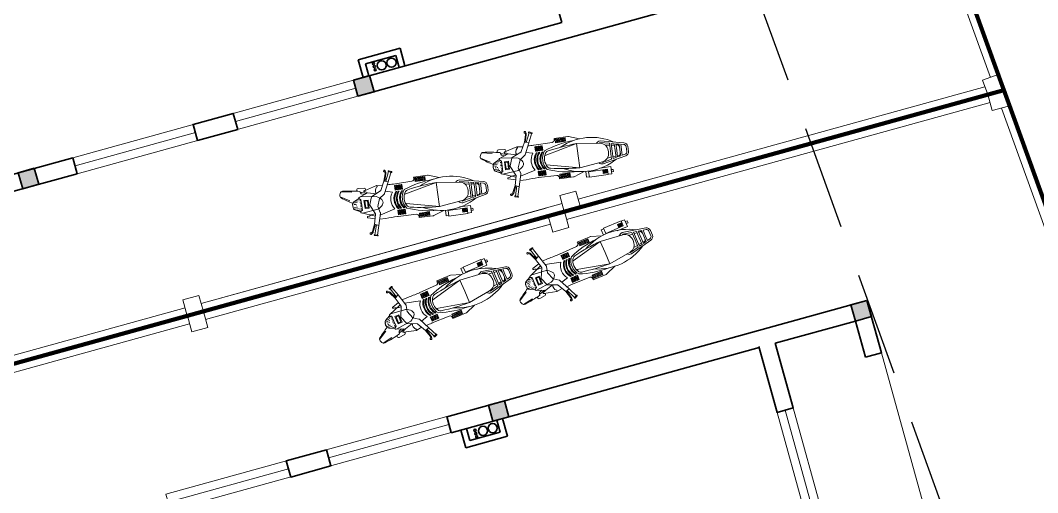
# Model space of a CAD drawing. Header units: metres. Extents: x 568336 to 569219, y 2065964 to 2066430.
# Drawn here: x 568534.28 to 568546.5, y 2066391.43 to 2066397.11 of the extents above; entities that cross this region are included whole.
import ezdxf

# ---------------------------------------------------------------- set-up
doc = ezdxf.new("R2010")
doc.units = ezdxf.units.M
doc.linetypes.add('HIDDEN', pattern=[0.375, 0.25, -0.125])
doc.layers.get('0').update_dxf_attribs({"linetype": 'CONTINUOUS'})
for name, color, linetype, lineweight in [('-CONCRETE', 1, 'CONTINUOUS', 35), ('-DIM', 9, 'CONTINUOUS', 13), ('-DOOR', 137, 'CONTINUOUS', 9), ('-FURNITURE', 46, 'CONTINUOUS', 9), ('-LINE1', 7, 'CONTINUOUS', 18), ('-WALL', 4, 'CONTINUOUS', 35)]:
    doc.layers.add(name, color=color, linetype=linetype, lineweight=lineweight)
doc.layers.add('-RANH GIOI LO DAT', color=12, linetype='CONTINUOUS')
doc.layers.add('RANHGIOI', color=2, linetype='HIDDEN')

# ---------------------------------------------------------------- blocks, each defined once
blk = doc.blocks.new('A$C49AC32B8')
h = blk.add_hatch()
h.set_pattern_fill('ANSI31', color=256, scale=100, angle=404.9999999999999, style=0)
h.set_pattern_definition([(90, (1628.178583184657, -139081.3939594029), (-12.5, 1.419760918143566e-15), [])])
h.paths.add_polyline_path([(-545.4389741411724, -149.292006695312), (-545.4389741411724, -106.7108410141846), (-667.4265335844539, -106.7108410141846), (-667.4265335844539, -149.292006695312)])
h.paths.add_polyline_path([(-545.4389741411724, 276.2662267598025), (-545.4389741411724, 318.84739244093), (-667.4265335844539, 318.84739244093), (-667.4265335844539, 276.2662267598025)])
h = blk.add_hatch()
h.set_pattern_fill('ANSI31', color=256, scale=150, angle=315, style=0)
h.set_pattern_definition([(2.19715477805175e-15, (1485.970044401409, -142180.9177466815), (1.685552167365288e-15, 18.75), [])])
edge = h.paths.add_edge_path()
edge.add_arc((142.4224115581892, 0.6785372878184717), 10, 291.0633923268034, 432.0495413373955)
edge.add_arc((142.4224115582474, 168.8768484580614), 10, 287.9504586626045, 428.9366076731966)
edge.add_arc((203.6383034269384, 62.78106710705833), 30.00000000000001, 298.7341714601648, 336.6847551905135)
edge.add_arc((203.6383034269384, 106.7743186388507), 30.00000000000001, 383.3152448094864, 421.2658285398352)
edge.add_line((152.140649993642, 3.03562059394244), (218.0606998045405, 36.47527909896962))
edge.add_line((152.1406499937002, 166.5197651519375), (218.0606998045405, 133.0801066469685))
edge.add_line((145.5043569476984, 10.19177083989416), (128.8174500554742, 17.6987576528154))
edge.add_line((128.8174500554742, 17.6987576528154), (128.8174500554742, 82.08632680154915))
edge.add_line((128.8174500554742, 146.4738959502829), (128.8174500554742, 82.08632680154915))
edge.add_line((145.5043569477566, 159.3636149059857), (128.8174500554742, 146.4738959502829))
edge.add_arc((152.5525625419978, 84.79817839308453), 85.62828520288406, 336.6847551905135, 359.9862926856208)
edge.add_arc((152.5525625419978, 84.75720735282448), 85.62828520288406, 360.0137073143792, 383.3152448094864)
for points in [[(-244.159068062756, 438.0154885223419, 0.9999999999999999), (-248.2430734565423, 447.1435167838754), (-248.2430734565423, 447.1435167838172), (-280.1911723719968, 432.8494979058269), (-280.191172372055, 432.8494979057687, 0.9999999999999999), (-276.1071669782104, 423.7214696442352)], [(-9.5493933444086, -301.3492301631959), (-41.6831618892902, -188.5098808552029), (6.508197082061088, -167.3083462980467), (6.50819708200288, -167.3083462980467), (-21.32710195719847, -52.13001471579264), (-21.32710195714026, -52.13001471590906, -0.2138118228335009), (-21.1106249995355, -43.95429530206093), (-21.1106249994773, -43.95429530194451), (32.24943819522741, 67.1463459651095), (32.24943819522741, 67.14634596525502, 0.2018820073483003), (32.63213920601993, 74.89595198751704), (32.63213920601993, 74.89595198757524), (0.3335099903924856, 163.635706436773), (0.3335099904506933, 163.6357064366857, 0.2018820073578288), (-4.941006723529426, 169.3262535986833), (-4.941006723471219, 169.3262535986541), (-117.2313022529415, 220.1350949946027), (-117.2313022528833, 220.1350949945445, -0.2138118228338068), (-122.6523843629111, 226.2589107138156), (-122.6523843629693, 226.2589107138447), (-175.3645126568445, 332.3828169244916), (-175.3645126568445, 332.3828169244916), (-225.9093191228749, 317.6473262168984), (-277.909165306628, 433.8704992542444)], [(-184.9648569262645, 329.5839975469389), (-210.7405260885425, 417.99816950694), (-210.7405260886007, 417.998169507202, -0.1192456420777983), (-211.3935427420947, 432.0919050858174), (-211.3935427420365, 432.0919050861376), (-207.3890161612944, 452.7946925294927)], [(-199.4700898697774, 441.0775953799712, 2.50980799952919), (-207.4947705015366, 452.2479588310925)], [(-199.4700898698356, 441.0775953800003), (-201.1160760876664, 432.5680994097311), (-201.1160760876664, 432.5680994094109, 0.1192456420777983), (-200.4630594342307, 418.4743638307955), (-200.4630594341725, 418.4743638305335), (-175.3645126568445, 332.3828169245207)], [(-593.7887365464412, 213.8443021384992, 0.2596598202058564), (-1245.081638271717, 188.6918557643476, 0.2596598202058564)], [(-839.1161323166743, 283.8315398601808), (-712.0490552992269, 328.9422595075557), (-712.0490552989941, 328.942259507643, -0.0854912519851607), (-702.0123332152434, 330.6709983080909), (-535.1100028215733, 330.6709983080909), (-535.1100028215733, 315.4303194140484), (-535.1100028215733, 315.4303194140484, 0.3895943333915547), (-507.6503770142735, 285.5380712724109), (-507.6503770143318, 285.5380712724109), (-284.794791265711, 280.8480463859269), (-284.7947912656527, 280.8480463859269, 0.03866847091787411), (-280.1616323773342, 280.8133793471025), (-280.1616323779745, 280.813379346986, 0.005074925713458879), (-209.8619974894391, 282.9773453654016)], [(-765.275329157681, -103.7192062937429, 0.08051368885980273), (-402.7283814896073, -28.09464289808602), (-402.7283814852417, -28.09464289593234, 0.2011014502545712), (-366.2084507265536, 84.77769287321644), (-366.2084507265536, 84.77769287269257, 0.2011014502545712), (-402.7283814852417, 197.6500286418413), (-402.7283814896073, 197.650028643995, 0.08051368885980273), (-765.275329157681, 273.2745920396519)], [(-225.9093191228749, 317.6473262168984), (-162.9714295322483, 181.6710258228813), (-162.9714295321901, 181.6710258228231, 0.2138118228338068), (-157.5503474221041, 175.5472101035521), (-157.5503474222205, 175.5472101035812), (-95.35288718822994, 131.7055302272311), (-61.19221527737682, 37.84985551873615), (-80.65734545330633, -35.71457651995661), (-80.65734545336454, -35.71457652010213, 0.2138118228335009), (-80.8738224109693, -43.89029593395026), (-80.8738224110275, -43.89029593380474), (-41.6831618892902, -188.5098808552029)], [(-149.0084485098778, 279.3208638191682), (-78.08440959695145, 290.7099822685814), (73.50306051949156, 248.6645865442515, -1.090750680407592), (73.50306051949156, 233.6645865442515, 0.1743998105966915), (37.90123791768565, 219.8475148995749), (146.0164180370339, 178.2086820094373), (146.0164180370339, 178.2086820094373, -0.7066395085949505), (145.5043569477566, 159.3636149060148)], [(-64.00588333574706, 196.0517861466033, 0.3300081448799674), (-78.08440959636937, 272.1447489533275), (-78.08440959695145, 272.1447489538805, -0.7520152032123842), (-78.08440959695145, 290.7099822686105)], [(231.595225021505, 117.688358789379, 0.02427356090685839), (362.0954215740494, 200.5508618512067), (362.0954215572856, 200.5508618393324, 0.338505915077381), (372.9953940612904, 235.327339032443), (372.9953940612904, 235.3273390324139), (372.9953940612904, 235.327339032443), (364.1901978115493, 259.519416902458), (364.1901978116657, 259.5194169021961, 0.3385059150852406), (333.4864457959484, 279.1533767361361), (333.4864457957156, 279.153376736107, 0.03261255327653435), (128.1956704928598, 248.322794345946), (128.1956704932672, 248.3227943460333), (126.992315634765, 238.3752921921368), (52.51120247578365, 214.2207206594576)], [(159.8681022348756, 254.8789591541681, 0.6717681288467189), (145.1963268186955, 286.0945252760248), (145.1963268186955, 286.0945252760539), (69.65256078893435, 278.6991427001885), (69.65256078910897, 278.6991427002176, 0.7345421810748096), (70.7772663308715, 249.8378046483958)], [(-1029.577840318467, 202.1950865371145, 0.2183083330708893), (-1078.936857682973, 224.1723392448439), (-1078.936857682973, 224.1723392448439), (-1359.84450721895, 164.1840616499067), (-1359.844507219183, 164.1840616498775, 0.3538507973820654), (-1399.402375822741, 115.2865986083161), (-1399.402375822741, 84.7776928729545), (-1399.402375822741, 54.26878713759288, 0.3538507973820654), (-1359.844507219183, 5.371324096031458), (-1359.844507218892, 5.37132409597325), (-1078.936857682973, -54.61695349893489), (-1078.936857682973, -54.61695349893489, 0.2183083330708886), (-1029.577840318467, -32.63970079120554)], [(-1280.337645180087, 160.711920374375, 0.1128449918186311), (-1300.029146350076, 120.7273152418893)], [(-1074.585206339281, 204.6506825882061), (-1072.863570921909, 196.9273672645613), (-1072.863570921618, 196.9273672645613, 0.3791726374951046), (-1160.783054605388, 97.65974351174009)], [(-402.7283814856492, 141.0837093855771, 0.3656845949585406), (-444.3441294179938, 190.3757403567834, 0.03571140310171705), (-794.4215751944284, 230.8127666064356), (-1072.863570921909, 196.9273672645322)], [(-414.5235872621124, -3.783458088862972, 0.3158788919891962), (-414.5235872621124, 173.3388438348302)], [(-74.82972412576783, -66.19395128435644), (-259.4347668316041, -17.68836589147759), (-259.4347668309638, -17.68836589069178, 0.3366814697980669), (-259.4347668309638, 187.2437516366008), (-259.4347668316041, 187.2437516373575), (-175.7307194271416, 209.2372668718563)], [(136.7749210996262, 181.7678967857901), (-58.42561328233569, 160.4536910950665), (-58.42561328152078, 160.4536910954157, 0.1148743773105328), (-118.0558324951271, 115.6357831898604), (-118.0558324946032, 115.6357831904716, 0.3636282567077921), (-118.0558324946032, 51.40330409635135), (-118.0558324950689, 51.40330409687522, 0.1174189023891587), (-56.91118434796226, 5.925817995313992)], [(152.140649993642, 3.03562059394244), (218.0606998045405, 36.47527909896962), (218.0606998043659, 36.47527909888231, 0.1671209598217696), (231.1885365830094, 50.90737126102249), (231.1885366118804, 50.90737124923544, 0.1020239280746679), (238.1808452944097, 84.77769287347837), (238.1808452944097, 84.77769287240153, 0.1020239280746679), (231.1885366118804, 118.6480144966736), (231.1885365830094, 118.6480144848574, 0.1671209598217697), (218.0606998043659, 133.0801066470267), (218.0606998045405, 133.0801066469685), (152.1406499937002, 166.5197651519375)], [(-1300.029146350076, 48.8280705039906, 0.1128449918186311), (-1280.337645180087, 8.843465371533966)], [(-1072.863570921618, -27.37198151865232, -0.3791726374951045), (-1160.783054605388, 71.89564223416892, 0.3791726374951045), (-1072.863570921618, -27.37198151865232), (-1072.863570921909, -27.37198151865232), (-1074.585206339281, -35.0952968422971)], [(-1072.863570921909, -27.37198151862322), (-794.4215751944284, -61.25738086052661), (-794.4215751947195, -61.25738086055571, 0.03571140310171787), (-444.3441294179938, -20.82035461087435), (-444.3441294187505, -20.82035461101987, 0.3656845949585406), (-402.7283814856492, 28.47167636033191)], [(-16.69012869455037, -71.31712110301669), (146.0164180369757, -8.653296263557422), (146.0164180369757, -8.653296263557422, 0.7066395085950298), (145.5043569477566, 10.19177083986506)], [(-1245.081638271658, -19.13647001846766, 0.2596598202058599), (-593.7887365464412, -44.28891639259018)], [(-61.17117457676795, -116.5961068007928), (-135.9304356086359, -117.2406186906919), (-135.9304356063658, -117.2406186908374, 0.01041692167366446), (-280.1616323779745, -111.2579936011061), (-280.1616323773342, -111.2579936011934, 0.03866847091787422), (-284.7947912656527, -111.2926606400179), (-284.794791265711, -111.2926606400179), (-507.6503770143318, -115.9826855265019), (-507.6503770142735, -115.9826855265019, 0.3895943333915547), (-535.1100028215733, -145.8749336681394), (-535.1100028215733, -145.8749336681394), (-535.1100028215733, -161.1156125621819), (-702.0123332152434, -161.1156125621819, -0.0854912519851608), (-712.0490552989941, -159.386873761734), (-712.0490552992269, -159.3868737616467), (-839.1161323166743, -114.2761541142718)], [(37.90123791774386, -50.29212915366588, 0.1743998105964548), (73.50306051949156, -64.1092007983425), (73.50306051949156, -64.1092007983425, -1.090750680407592), (73.50306051949156, -79.1092007983425), (73.50306051949156, -79.1092007983425), (-9.259304346662248, -102.0647681629234)], [(-2.645139715255937, -171.3353086117022), (34.44108641191269, -255.6327745035414), (34.44108641173807, -255.632774503134, 0.1192456420859139), (43.00012523776968, -266.8489533404827), (43.00012523776968, -266.8489533405409), (59.37526582679129, -280.1341485498015)], [(6.508197082061088, -167.3083462980467), (42.62017444285448, -249.3913322945773), (42.62017444267985, -249.3913322941698, 0.1192456420859139), (51.17921326865326, -260.6075111315185), (51.17921326871146, -260.6075111315768), (57.90991043866961, -266.0681436868217)], [(-11.95379919224069, -302.0339436207323, 0.9999999999999999), (-9.21494536238606, -311.6515670121189), (-9.21494536238606, -311.6515670121189), (24.44673650743789, -302.0655786075986), (24.4467365074961, -302.0655786075986, 0.9999999999999999), (21.70788267764146, -292.447955216212)], [(58.94281965497066, -279.7833038178687, 2.509807999542432), (57.90991043866961, -266.0681436867926)]]:
    blk.add_lwpolyline(points, format="xyb")
for points in [[(-276.1071669782687, 423.7214696442643), (-244.159068062756, 438.0154885222837)], [(-196.8357528106717, 326.1232369223544), (-246.441075128183, 436.9944871738953)], [(227.0600909732457, 252.5364712025439), (352.1614275738539, 274.5330976555524)], [(-1261.95474663921, 150.8000162802455), (-1289.092979644978, 148.0599104591929)], [(-1205.695137299335, 156.4804628667298), (-1241.95474663921, 152.8193856477556)], [(-1074.760005124524, 204.6133540281844), (-1185.695137299335, 180.922979220235), (-1185.695137299335, 84.7776928729545), (-1185.695137299335, -11.36759347432599), (-1074.760005124524, -35.0579682822754)], [(-1136.037692900194, 163.51366833875), (-1185.695137299335, 158.499832234269)], [(-402.7283814856492, 28.47167636033191), (-794.4215751944284, -61.25738086052661), (-794.4215751944284, -61.25738086052661), (-794.4215751944284, 84.7776928729545), (-794.4215751944284, 230.8127666064356), (-794.4215751944284, 230.8127666064356), (-402.7283814856492, 141.0837093855771)], [(37.90123791768565, 219.8475148995458), (-61.08615448823548, 194.7306742966284)], [(81.54344864320592, 203.0394152659392), (117.9918543671083, 217.4488701617338), (126.992315634765, 238.3752921921368)], [(145.5043569477566, 159.3636149059857), (128.8174500554742, 146.4738959502829), (128.8174500554742, 82.08632680154915), (128.8174500554742, 17.6987576528154), (145.5043569476984, 10.19177083989416)], [(263.4590867581137, 152.5310521924221), (373.4314294268552, 216.0942478524921)], [(-1261.95474663921, 18.75536946566353), (-1289.092979644978, 21.4954752867161)], [(-1205.695137299335, 13.07492287917921), (-1241.95474663921, 16.73600009815345)], [(-1136.037692900194, 6.041717407159013), (-1185.695137299335, 11.05555351164003)], [(-58.42561328233569, 6.379570338012854), (131.2681746335875, -14.33334638989254)], [(-1121.193398937321, -185.0864796404094), (-1164.502061909909, -185.0864796404094), (-1164.502061909909, -99.16178400161516), (-1030.890493620216, -99.16178400161516)], [(-858.5580480475619, -115.6734909612751), (-858.5580480475619, -185.0864796404094), (-892.0294821686985, -185.0864796404094)], [(37.90123791768565, -50.29212915363678), (-21.1106249994773, -43.95429530194451)], [(-13.96330759194097, -176.3146769566119), (19.30347682975116, -293.1326686736611)], [(-11.95379919224069, -302.0339436207614), (21.70788267758326, -292.4479552161829)]]:
    blk.add_lwpolyline(points)
for points in [[(-667.4265335844539, 318.84739244093), (-667.4265335844539, 276.2662267598025), (-545.4389741411724, 276.2662267598025), (-545.4389741411724, 318.84739244093)], [(-381.7948602306715, 206.9338385699193), (-381.7948602306715, 261.7011481823101), (-372.9670849182003, 261.7011481823101), (-372.9670849182003, 206.9338385699193)], [(-361.7948602306715, 206.9338385699193), (-361.7948602306715, 261.7011481823101), (-352.9670849182003, 261.7011481823101), (-352.9670849182003, 206.9338385699193)], [(-341.7948602306715, 206.9338385699193), (-341.7948602306715, 261.7011481823101), (-332.9670849182003, 261.7011481823101), (-332.9670849182003, 206.9338385699193)], [(-321.7948602306715, 206.9338385699193), (-321.7948602306715, 261.7011481823101), (-312.9670849182003, 261.7011481823101), (-312.9670849182003, 206.9338385699193)], [(-301.7948602306715, 206.9338385699193), (-301.7948602306715, 261.7011481823101), (-292.9670849182003, 261.7011481823101), (-292.9670849182003, 206.9338385699193)], [(-1261.95474663921, 164.6376177432066), (-1300.029146350251, 156.5067688222443), (-1300.029146350251, 84.7776928729545), (-1300.029146350251, 13.04861692366467), (-1300.029146350251, 13.04861692366467), (-1261.95474663921, 4.91776800270236), (-1261.95474663921, 84.7776928729545)], [(-1241.95474663921, 168.9086497135977), (-1241.95474663921, 84.7776928729545), (-1241.95474663921, 0.6467360323113098), (-1241.95474663921, 0.646736032282206), (-1205.695137299335, -7.096561503934936), (-1205.695137299335, -7.096561503934936), (-1205.695137299335, 84.7776928729545), (-1205.695137299335, 176.6519472498439), (-1205.695137299335, 176.6519472498439)], [(94.89089080263511, 131.9951299828645), (94.89089080263511, 34.83813145021486), (44.47260841165553, 34.83813145021486), (44.47260841165553, 131.9951299828645)], [(-1160.783054605388, 84.7776928729254), (-1160.783054605388, 97.65974351174009)], [(-1160.783054605388, 84.77769287298361), (-1160.783054605388, 71.89564223416892)], [(84.89089080263511, 121.9951299828645), (84.89089080263511, 44.83813145027307), (54.47260841165553, 44.83813145021486), (54.47260841165553, 121.9951299828354)], [(-667.4265335844539, -149.292006695021), (-667.4265335844539, -106.7108410138935), (-545.4389741411724, -106.7108410138935), (-545.4389741411724, -149.292006695021)], [(-381.7948602306715, -37.37845282401031), (-381.7948602306715, -92.14576243640113), (-372.9670849182003, -92.14576243640113), (-372.9670849182003, -37.37845282401031)], [(-361.7948602306715, -37.37845282401031), (-361.7948602306715, -92.14576243640113), (-352.9670849182003, -92.14576243640113), (-352.9670849182003, -37.37845282401031)], [(-341.7948602306715, -37.37845282401031), (-341.7948602306715, -92.14576243640113), (-332.9670849182003, -92.14576243640113), (-332.9670849182003, -37.37845282401031)], [(-321.7948602306715, -37.37845282401031), (-321.7948602306715, -92.14576243640113), (-312.9670849182003, -92.14576243640113), (-312.9670849182003, -37.37845282401031)], [(-301.7948602306715, -37.37845282401031), (-301.7948602306715, -92.14576243640113), (-292.9670849182003, -92.14576243640113), (-292.9670849182003, -37.37845282401031)], [(-1164.502061909909, -135.36604006989), (-1164.502061909909, -160.7762134565164), (-1188.362174022855, -160.7762134565164), (-1188.362174022855, -135.36604006989)], [(-892.0294821686985, -190.35885172505), (-892.0294821686985, -123.4704870539026), (-1121.193398937321, -123.4704870539026), (-1121.193398937321, -190.35885172505)], [(-1110.542459351738, -130.475840632851), (-1110.542459351738, -138.1656926211035), (-1063.159178563248, -138.1656926211035), (-1063.159178563248, -130.475840632851)], [(-1110.542459351738, -144.5738275319636), (-1110.542459351738, -152.2636795202161), (-1063.159178563248, -152.2636795202161), (-1063.159178563248, -144.5738275319636)], [(-1110.542459351738, -159.3126166602779), (-1110.542459351738, -167.0024686485303), (-1063.159178563248, -167.0024686485303), (-1063.159178563248, -159.3126166602779)]]:
    blk.add_lwpolyline(points, close=True)
for points in [[(-1379.402375822741, 115.2865986083161), (-1379.402375822741, 84.7776928729545), (-1379.402375822741, 54.26878713759288), (-1379.402375822741, 54.26878713759288, 0.3538507973820654), (-1355.667654660618, 24.93030931266185), (-1355.667654660443, 24.93030931263274), (-1320.029146350251, 17.31964889405572), (-1320.029146350251, 17.31964889408482), (-1320.029146350251, 84.7776928729545), (-1320.029146350251, 152.2357368518242), (-1320.029146350251, 152.2357368518533), (-1355.667654660501, 144.6250764332472), (-1355.667654660618, 144.6250764332472, 0.3538507973820654)], [(-366.497982140776, 187.2437516373866), (-379.290811436862, 187.2437516373866), (-379.2908114365709, 187.2437516370082, -0.3639376103180927), (-379.2908114365709, -17.68836589112834), (-379.290811436862, -17.68836589147759), (-366.497982140776, -17.68836589147759), (-366.4979821401939, -17.68836589069178, 0.3366814697980669)], [(-328.9318847626273, 187.2437516373866), (-341.7247140586551, 187.2437516373866), (-341.724714058364, 187.2437516370082, -0.3639376103180927), (-341.724714058364, -17.68836589112834), (-341.7247140587133, -17.68836589147759), (-328.9318847626273, -17.68836589147759), (-328.9318847620452, -17.68836589069178, 0.3366814697980669)], [(-310.7327410916623, 187.2437516373866), (-297.9399117956345, 187.2437516373866), (-297.9399117949943, 187.2437516366008, -0.3366814697980669), (-297.9399117949943, -17.68836589069178), (-297.9399117956345, -17.68836589147759), (-310.7327410916623, -17.68836589147759), (-310.7327410913713, -17.68836589112834, 0.3639376103180927)]]:
    blk.add_lwpolyline(points, format="xyb", close=True)
blk = doc.blocks.new('A$C5C575821')
at = {"layer": '-CONCRETE'}
h = blk.add_hatch(color=256, dxfattribs=at)
h.dxf.hatch_style = 1
h.paths.add_polyline_path([(-0.00237559899687767, 200.0000000000146), (-0.00237559899687767, 1.455191522836685e-11), (199.9976244010031, 1.455191522836685e-11), (199.9976244010031, 200.0000000000146)])
blk.add_lwpolyline([(-0.00237559899687767, 1.455191522836685e-11), (199.9976244010031, 1.455191522836685e-11), (199.9976244010031, 200.0000000000146), (-0.00237559899687767, 200.0000000000146)], close=True, dxfattribs=at)
blk = doc.blocks.new('M33-T1')
at = {"layer": '-CONCRETE'}
for centre, radius in [((201547.5179377822, -1094863.683275593, 5.665168574990761e-09), 13), ((201596.7105847739, -1094954.180083691, 5.665168574990761e-09), 55), ((201585.7879247318, -1094863.683275593, 5.665168574990761e-09), 13), ((201627.5373427479, -1094863.683275593, 5.665168574990761e-09), 13), ((201596.7105847739, -1095075.022533896, 5.665168574990761e-09), 55)]:
    blk.add_circle(centre, radius, dxfattribs=at)
at = {"layer": '-DOOR'}
for p, q in [((201777.4971362593, -1091079.890011207), (201777.345939113, -1092580.162538649)), ((201677.7820520035, -1093079.891854436), (201677.772811239, -1092579.891854521)), ((201877.3680003153, -1093079.888165783), (201877.3587595508, -1092579.888165868)), ((201777.2955499288, -1093080.155498317), (201777.1444070924, -1094579.889129052)), ((200868.5881183939, -1098420.144719959), (199001.969493971, -1098420.08868633)), ((199001.9664922606, -1098520.082622576), (200868.5851161374, -1098520.156847897)), ((200868.5821146362, -1098620.144719869), (197701.9583804648, -1098620.061789048))]:
    blk.add_line(p, q, dxfattribs=at)
blk.add_lwpolyline([(201677.4875816571, -1094579.889129035), (201677.3297900133, -1091079.865705229), (201877.3297910554, -1091079.865705264), (201877.4875826992, -1094579.88912907)], close=True, dxfattribs=at)
at = {"layer": '-LINE1'}
for points in [[(203776.5717087436, -1091899.891870082), (203776.571708765, -1087599.891870082)], [(203776.5717087212, -1096399.891870082), (203776.5717087426, -1092099.891870082)], [(203776.571708694, -1101880.35633725), (203776.5717087202, -1096599.891870082)], [(195507.584735272, -1099819.958577825), (201224.628161089, -1099819.958577824)], [(199657.454703851, -1102306.571462738), (203676.571708693, -1101995.535171834)]]:
    blk.add_lwpolyline(points, dxfattribs=at)
at = {"layer": '-LINE1', "ltscale": 10}
for points in [[(203676.5717087883, -1092099.891870082), (203876.5717087883, -1092099.891870082), (203876.5717087883, -1091899.891870082), (203676.5717087883, -1091899.891870082)], [(203676.5717087883, -1096599.891870082), (203876.5717087883, -1096599.891870082), (203876.5717087883, -1096399.891870082), (203676.5717087883, -1096399.891870082)], [(203676.571708693, -1102080.35633725), (203876.571708693, -1102080.35633725), (203876.571708693, -1101880.35633725), (203676.571708693, -1101880.35633725)]]:
    blk.add_lwpolyline(points, close=True, dxfattribs=at)
at = {"layer": '-RANH GIOI LO DAT', "linetype": 'HIDDEN', "ltscale": 10, "const_width": 50}
blk.add_lwpolyline([(203876.571708693, -1102080.35633725), (203876.5717087883, -1082899.891869968), (194876.5717094397, -1082899.891870038), (194876.5717094397, -1102776.859229435)], close=True, dxfattribs=at)
at = {"layer": '-WALL', "color": 250}
for p, q in [((201676.9640455792, -1092580.155498317), (201876.9746334953, -1092580.162538649)), ((201676.981725544, -1093080.155498317), (201876.9570335987, -1093080.162537407))]:
    blk.add_line(p, q, dxfattribs=at)
at = {"layer": '-WALL'}
for p, q in [((201876.9546572055, -1094579.888173678), (201676.5717095485, -1094579.891877061)), ((201677.7697906779, -1094579.889129035), (201877.4860721946, -1094579.88912907)), ((201456.5717095603, -1095220.379705625), (201456.5717095603, -1094700.379705625)), ((201456.5717095603, -1094700.379705625), (201676.5717095595, -1094700.379705625)), ((201526.5717095603, -1095150.379705625), (201526.5717095603, -1094770.379705625)), ((201526.5717095603, -1094770.379705625), (201676.5717095603, -1094770.379705625)), ((201526.5717095603, -1095150.379705625), (201676.5717095603, -1095150.379705625)), ((201456.5717095603, -1095220.379705625), (201676.5717095602, -1095220.379705625)), ((200868.5881191087, -1098420.12046509), (200868.5821149867, -1098620.132592418))]:
    blk.add_line(p, q, dxfattribs=at)
at = {"layer": '-WALL', "linetype": 'Continuous', "ltscale": 10}
for p, q in [((201676.5717096029, -1098419.546704937), (201676.5717095485, -1094579.891877061)), ((201876.5717096177, -1099819.958577824), (201876.5717095488, -1094579.88912907)), ((201692.0555554101, -1098420.145184586), (200868.5881191087, -1098420.12046509)), ((201676.5717096054, -1098620.144719869), (200868.5821153508, -1098620.120465)), ((201676.5717096179, -1099619.958577825), (201676.5717096054, -1098620.144719869)), ((201224.628161089, -1099619.958577824), (201676.5717096177, -1099619.958577825)), ((201224.628161089, -1099819.958577824), (201876.5717096177, -1099819.958577824))]:
    blk.add_line(p, q, dxfattribs=at)
at = {"layer": '-WALL'}
blk.add_lwpolyline([(201876.9746334953, -1092580.162538649), (201676.9570328045, -1092580.162538649), (201676.9570328045, -1093080.155498317), (201876.9746334953, -1093080.155498317)], close=True, dxfattribs=at)
blk.add_lwpolyline([(201224.628161089, -1099819.958577824), (201224.628161089, -1099619.958577824)], dxfattribs=at)
at = {"layer": '-FURNITURE', "rotation": 97.65465326188834}
for p in [(203250.4792940106, -1094391.403910217), (203250.4792940106, -1096141.776023277)]:
    blk.add_blockref('A$C49AC32B8', p, dxfattribs=at)
at = {"layer": '-WALL', "xscale": -1}
for p in [(201876.5693338603, -1095300.380298002), (201876.5693340187, -1099819.958577824)]:
    blk.add_blockref('A$C5C575821', p, dxfattribs=at)
blk = doc.blocks.new('M34-T1')
at = {"layer": '-CONCRETE'}
for centre, radius in [((195874.3142776489, -1161418.929723024, 5.665168574990761e-09), 13.00000000000001), ((195916.0636959076, -1161418.929723263, 5.665168574990761e-09), 13.00000000000001), ((195954.3336827755, -1161418.929722786, 5.665168574990761e-09), 13.00000000000001), ((195905.1410360336, -1161509.426531076, 5.665168574990761e-09), 55.00000000000002), ((195905.1410357952, -1161630.268981457, 5.665168574990761e-09), 55.00000000000002)]:
    blk.add_circle(centre, radius, dxfattribs=at)
at = {"layer": '-DOOR'}
for p, q in [((195724.3544843197, -1157635.136458397), (195724.5056815147, -1159135.408986092)), ((195624.4836204052, -1159635.134613037), (195624.4928610325, -1159135.134613037)), ((195824.0695683956, -1159635.138302088), (195824.0788092613, -1159135.138301849)), ((195724.5560705662, -1159635.401946068), (195724.7072136402, -1161135.135576725))]:
    blk.add_line(p, q, dxfattribs=at)
blk.add_lwpolyline([(195824.3640389442, -1161135.135576248), (195824.5218305588, -1157635.112152576), (195624.5218296051, -1157635.112152576), (195624.3640379906, -1161135.135576487)], close=True, dxfattribs=at)
at = {"layer": '-LINE1'}
for points in [[(193725.2822862685, -1154154.479108876), (193725.2822862684, -1158454.479108876)], [(193725.2822862684, -1154154.479108876), (193725.2822862684, -1158454.479108876)], [(193725.2822862684, -1158654.479108876), (193725.2822862684, -1162954.479108876)], [(193725.2822862684, -1158654.479108876), (193725.2822862685, -1163154.479108876)], [(193725.2822862685, -1163354.479108876), (193725.2822862683, -1168426.6066398)], [(193725.2822862685, -1163354.479108876), (193725.2822862683, -1168426.6066398)], [(193816.9702040587, -1168519.809991719), (197831.5542654637, -1168209.124501749)], [(193816.9702040587, -1168519.809991719), (197831.5542654637, -1168209.124501749)]]:
    blk.add_lwpolyline(points, dxfattribs=at)
at = {"layer": '-LINE1', "ltscale": 10}
for points in [[(193625.2822862685, -1158654.479108876), (193825.2822862685, -1158654.479108876), (193825.2822862685, -1158454.479108876), (193625.2822862685, -1158454.479108876)], [(193625.2822862685, -1163354.479108876), (193825.2822862685, -1163354.479108876), (193825.2822862685, -1163154.479108876), (193625.2822862685, -1163154.479108876)], [(193625.2822862683, -1168634.943575757), (193824.6860541154, -1168619.511875643), (193809.254354002, -1168420.108107796), (193625.9154069003, -1168434.296564119)]]:
    blk.add_lwpolyline(points, close=True, dxfattribs=at)
at = {"layer": '-RANH GIOI LO DAT', "linetype": 'HIDDEN', "ltscale": 10, "const_width": 50}
for points in [[(202625.2822869854, -1167938.440683506), (202625.2822870574, -1149454.479108856), (193625.2822862685, -1149454.479108876), (193625.2822862683, -1168634.943575757)], [(202625.2822869854, -1167938.440683506), (202625.2822870573, -1149454.479108856), (193625.2822862685, -1149454.479108876), (193625.2822862683, -1168634.943575757)]]:
    blk.add_lwpolyline(points, close=True, dxfattribs=at)
at = {"layer": '-WALL'}
for p, q in [((195625.0346355438, -1154555.138317585), (195624.8844907284, -1157635.134620428)), ((195825.0346355438, -1154555.138317585), (195824.8844895363, -1157635.138316631)), ((195824.1837704182, -1157635.136458397), (195624.5251989365, -1157635.136458397)), ((195624.8844907284, -1157635.134620428), (195824.8844895363, -1157635.138316631)), ((195824.0818305016, -1161135.135576725), (195624.3655483723, -1161135.135576963)), ((195624.8969631195, -1161135.13462162), (195825.2799117565, -1161135.138324499)), ((196045.2799110413, -1161255.626153469), (195825.2799110413, -1161255.626152992)), ((196045.2799110413, -1161775.626152992), (196045.2799110413, -1161255.626153469)), ((195975.2799110413, -1161325.626152992), (195825.2799110413, -1161325.626152992)), ((195975.2799110413, -1161705.626152992), (195975.2799110413, -1161325.626152992)), ((195975.2799110413, -1161705.626152992), (195825.2799115181, -1161705.626152992)), ((196045.2799110413, -1161775.626152992), (195825.2799110413, -1161775.626152992))]:
    blk.add_line(p, q, dxfattribs=at)
at = {"layer": '-WALL', "color": 250}
for p, q in [((195824.8875751495, -1159135.401945591), (195624.8769869804, -1159135.408986092)), ((195824.8698949814, -1159635.401945591), (195624.8945868015, -1159635.408985138))]:
    blk.add_line(p, q, dxfattribs=at)
at = {"layer": '-WALL', "linetype": 'Continuous', "ltscale": 10}
for p, q in [((195625.2799110413, -1161135.135576725), (195625.2799105644, -1165119.363444805)), ((195825.2799117565, -1161135.138324499), (195825.2939004898, -1163731.153146267)), ((195825.2939004898, -1163731.153146267), (196625.2829437256, -1163731.16527319))]:
    blk.add_line(p, q, dxfattribs=at)
at = {"layer": '-WALL'}
blk.add_lwpolyline([(195624.8769869804, -1159135.408986092), (195824.8945879936, -1159135.408986092), (195824.8945877552, -1159635.401945591), (195624.8769876957, -1159635.401945829)], close=True, dxfattribs=at)
at = {"layer": '-FURNITURE', "xscale": -1, "rotation": 262.3453467381117}
for p in [(194251.3747024864, -1160945.991149035), (194251.3747024865, -1160945.991149035), (194251.3747024864, -1162696.363262095), (194251.3747024865, -1162696.363262095)]:
    blk.add_blockref('A$C49AC32B8', p, dxfattribs=at)
at = {"layer": '-WALL'}
for p in [(195625.2822873592, -1157155.138316631), (195625.2919049263, -1161335.134628773)]:
    blk.add_blockref('A$C5C575821', p, dxfattribs=at)

msp = doc.modelspace()

# ---------------------------------------------------------------- block references
at = {"layer": '-DIM', "xscale": 0.001, "yscale": 0.001, "zscale": 0.001, "rotation": 105.4590240743158}
msp.add_blockref('M33-T1', (567538.2326881108, 2065906.009981228), dxfattribs=at)

# ---------------------------------------------------------------- next in the draw order: linework, layer by layer
at = {"layer": 'RANHGIOI', "color": 12, "ltscale": 5}
msp.add_line((568536.0605174038, 2066416.965190315), (568550.8815137246, 2066375.987512947), dxfattribs=at)

# ---------------------------------------------------------------- next in the draw order: block references
at = {"layer": '-DIM', "xscale": 0.001, "yscale": 0.001, "zscale": 0.001, "rotation": 105.4590240781182}
msp.add_blockref('M34-T1', (567471.3528490951, 2065898.150150233), dxfattribs=at)

doc.saveas('drawing.dxf')
